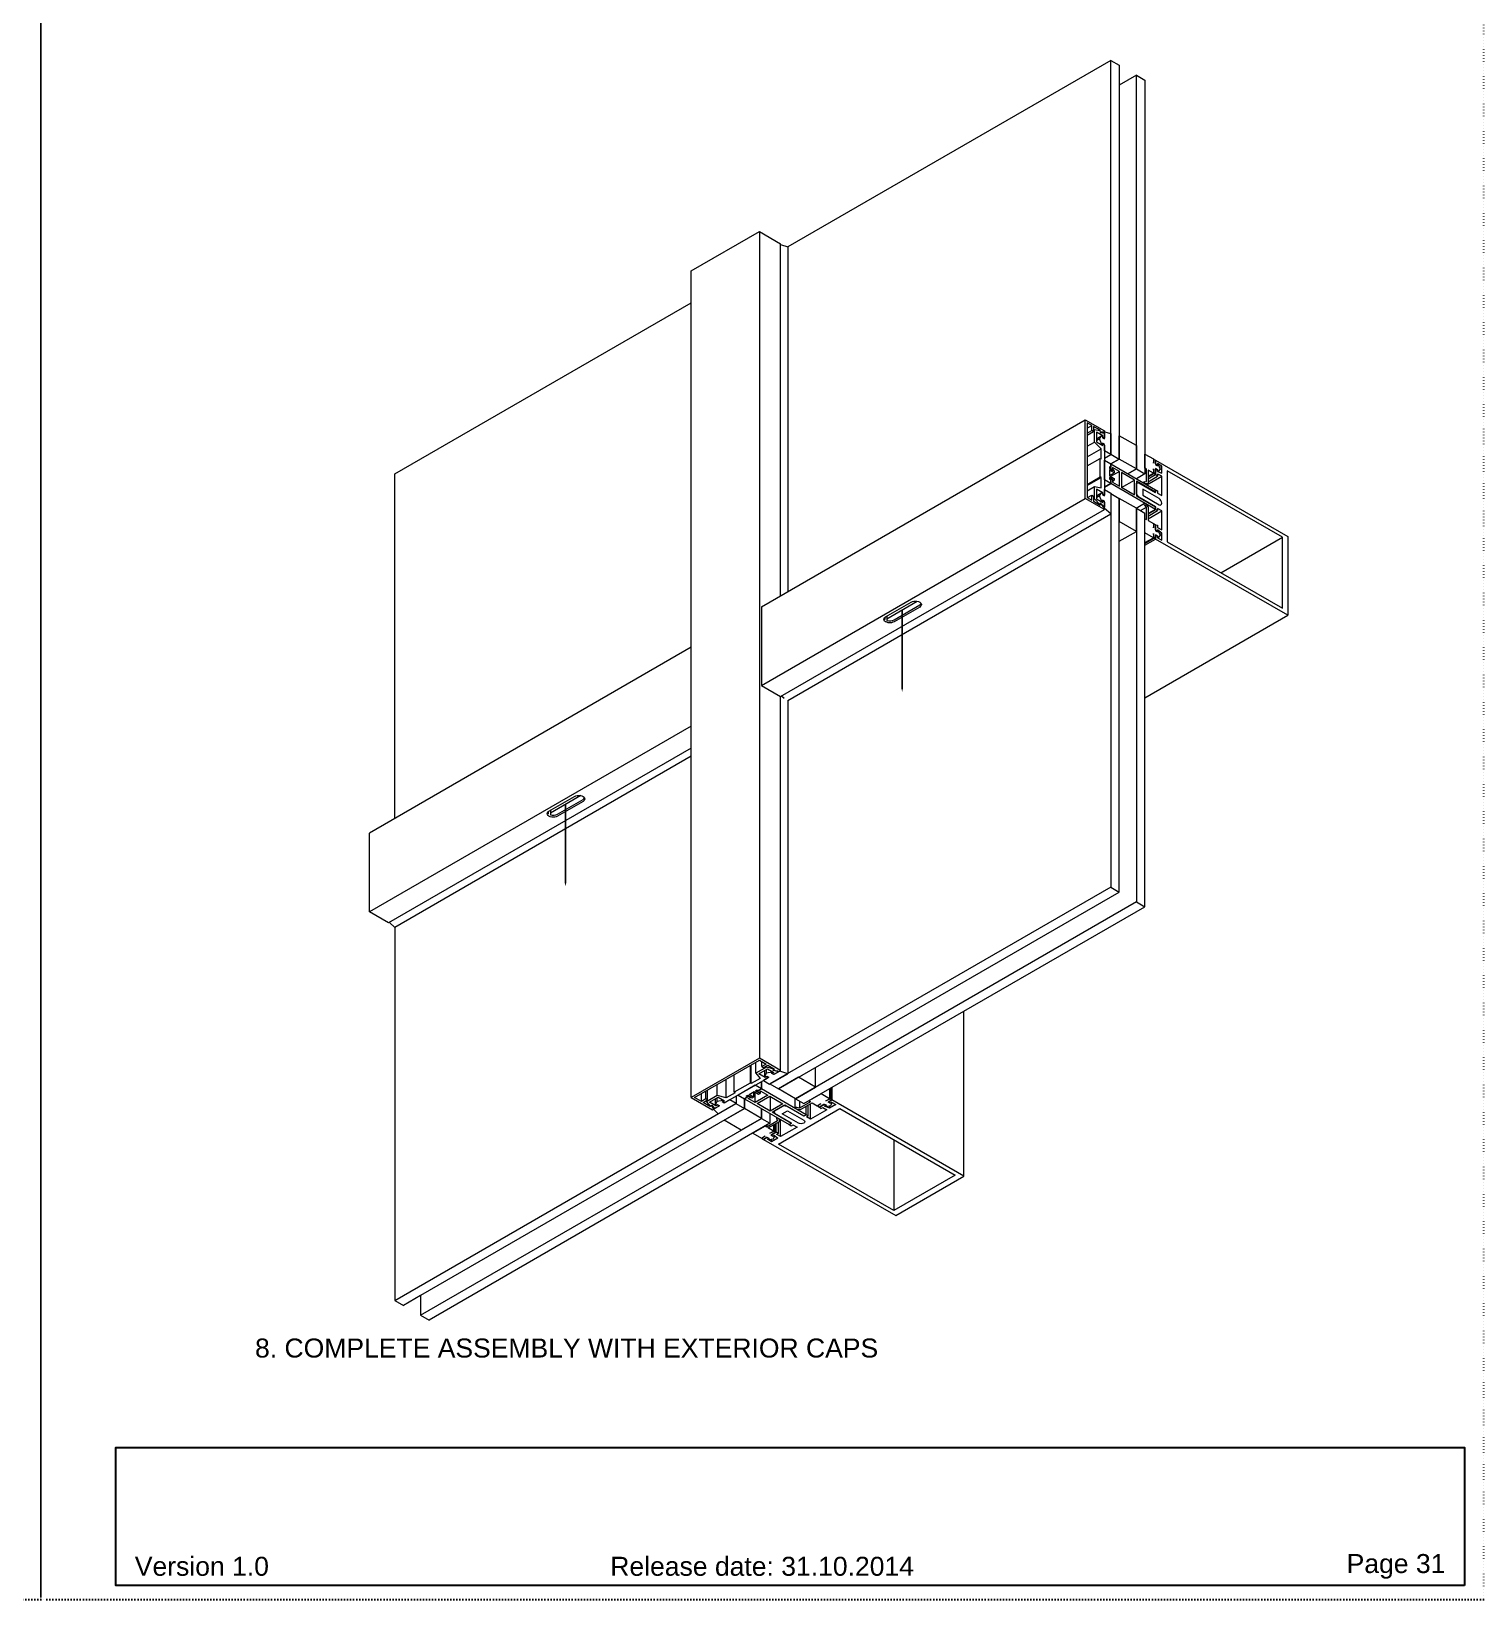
# Model space of a CAD drawing. Header units: millimetres. Extents: x -17234 to -8874, y -2869 to 1211.
# Drawn here: x -13439 to -12677, y -1849 to -1023 of the extents above; entities that cross this region are included whole.
import ezdxf

# ---------------------------------------------------------------- set-up
doc = ezdxf.new("R2010")
doc.units = ezdxf.units.MM
doc.linetypes.add('ACAD_ISO07W100', pattern=[3, 0, -3])
doc.linetypes.add('DASHED', pattern=[19.05, 12.7, -6.35])
doc.layers.get('Defpoints').update_dxf_attribs({"linetype": 'ACAD_ISO07W100', "true_color": 0x105689})
for name, color, linetype in [('Drain Path', 6, 'Continuous'), ('Profile View', 9, 'Continuous'), ('Text', 2, 'Continuous')]:
    doc.layers.add(name, color=color, linetype=linetype)
doc.styles.get("Standard").update_dxf_attribs({"font": 'arial.ttf'})

msp = doc.modelspace()

# ---------------------------------------------------------------- linework, layer by layer
at = {"layer": 'Defpoints', "color": 1, "ltscale": 0.5}
for points in [[(-14194.331, -829.239), (-13434.331, -829.239), (-13434.331, -1849.239), (-14194.331, -1849.239), (-14194.331, -829.239)], [(-13434.331, -829.239), (-12674.331, -829.239), (-12674.331, -1849.239), (-13434.331, -1849.239), (-13434.331, -829.239)]]:
    msp.add_lwpolyline(points, dxfattribs=at)
at = {"layer": 'Drain Path', "linetype": 'DASHED', "ltscale": 0.1}
for points in [[(-12980.556, -1370.904, 0, 3, 0), (-12980.556, -1364.904, 1, 1, 0), (-12980.556, -1327.89, 1, 1, 0)], [(-13157.898, -1473.292, 0, 3, 0), (-13157.898, -1467.292, 1, 1, 0), (-13157.898, -1430.279, 1, 1, 0)]]:
    msp.add_lwpolyline(points, format="xyseb", dxfattribs=at)
at = {"layer": 'Profile View', "lineweight": 0, "extrusion": (-2.77556e-17, 0.816497, -0.57735)}
for p, q in [((-12870.622, -1038.362), (-13040.857, -1136.647)), ((-12870.622, -1245.752), (-12870.622, -1038.362)), ((-12870.622, -1038.362), (-12866.132, -1040.954)), ((-12866.132, -1040.954), (-12866.132, -1051.323)), ((-12857.152, -1046.139), (-12866.132, -1051.323)), ((-12857.152, -1253.529), (-12857.152, -1046.139)), ((-12857.152, -1046.139), (-12852.662, -1048.731)), ((-12852.662, -1048.731), (-12852.662, -1245.752)), ((-12866.132, -1051.323), (-12866.132, -1248.344)), ((-13091.717, -1149.211), (-13055.796, -1128.472)), ((-13055.796, -1128.472), (-13055.796, -1563.991)), ((-13055.796, -1128.472), (-13044.57, -1134.953)), ((-13044.57, -1320.308), (-13044.57, -1134.953)), ((-13044.57, -1135.409), (-13040.857, -1136.647)), ((-13040.857, -1136.647), (-13040.857, -1318.164)), ((-13091.717, -1166.011), (-13091.717, -1149.211)), ((-13247.793, -1256.121), (-13091.717, -1166.011)), ((-13091.717, -1584.73), (-13091.717, -1166.011)), ((-13054.673, -1326.141), (-12884.048, -1227.631)), ((-12884.048, -1227.631), (-12873.946, -1233.463)), ((-12884.048, -1269.109), (-12884.048, -1227.631)), ((-12883.129, -1229.223), (-12883.129, -1268.578)), ((-12880.663, -1230.647), (-12883.129, -1229.223)), ((-12883.129, -1232.07), (-12880.663, -1230.647)), ((-12880.663, -1233.259), (-12880.663, -1230.647)), ((-12883.129, -1234.683), (-12880.663, -1233.259)), ((-12883.129, -1235.745), (-12879.744, -1233.79)), ((-12879.744, -1233.79), (-12880.663, -1233.259)), ((-12879.744, -1231.177), (-12879.744, -1233.79)), ((-12876.203, -1233.222), (-12879.744, -1231.177)), ((-12879.744, -1233.166), (-12879.249, -1232.88)), ((-12879.249, -1232.88), (-12876.317, -1233.341)), ((-12879.249, -1239.388), (-12879.249, -1232.88)), ((-12878.188, -1234.151), (-12878.188, -1239.342)), ((-12874.865, -1236.07), (-12878.188, -1234.151)), ((-12878.188, -1237.658), (-12875.328, -1236.006)), ((-12878.188, -1238.668), (-12876.524, -1237.707)), ((-12876.524, -1237.707), (-12875.328, -1236.006)), ((-12875.328, -1240.789), (-12876.524, -1237.707)), ((-12876.39, -1233.329), (-12876.203, -1233.222)), ((-12876.317, -1233.341), (-12876.167, -1234.414)), ((-12876.06, -1234.243), (-12876.203, -1233.222)), ((-12876.181, -1234.313), (-12876.06, -1234.243)), ((-12876.167, -1234.414), (-12873.946, -1234.762)), ((-12873.946, -1234.055), (-12876.06, -1234.243)), ((-12875.328, -1236.006), (-12875.067, -1236.158)), ((-12875.067, -1236.187), (-12874.865, -1236.07)), ((-12875.067, -1236.158), (-12875.067, -1237.12)), ((-12875.067, -1237.12), (-12873.946, -1237.767)), ((-12874.988, -1237.166), (-12874.865, -1237.095)), ((-12874.909, -1234.611), (-12873.946, -1234.055)), ((-12874.865, -1237.095), (-12874.865, -1236.07)), ((-12873.946, -1237.34), (-12874.865, -1237.095)), ((-12874.315, -1237.554), (-12873.946, -1237.34)), ((-12873.946, -1233.463), (-12873.946, -1234.055)), ((-12873.946, -1234.042), (-12870.622, -1234.932)), ((-12873.946, -1237.767), (-12873.946, -1234.042)), ((-12873.946, -1234.762), (-12873.946, -1237.34)), ((-12870.622, -1234.932), (-12870.622, -1245.913)), ((-12857.152, -1241.281), (-12866.132, -1236.097)), ((-12866.132, -1248.344), (-12866.132, -1236.097)), ((-12883.129, -1241.629), (-12879.249, -1239.388)), ((-12883.129, -1247.197), (-12875.713, -1242.915)), ((-12875.713, -1242.915), (-12879.249, -1239.388)), ((-12878.188, -1239.342), (-12874.865, -1241.261)), ((-12875.713, -1248.283), (-12875.713, -1242.915)), ((-12875.505, -1240.891), (-12875.328, -1240.789)), ((-12875.067, -1240.94), (-12875.328, -1240.789)), ((-12875.244, -1241.042), (-12875.067, -1240.94)), ((-12875.067, -1239.978), (-12875.067, -1240.94)), ((-12873.946, -1240.625), (-12875.067, -1239.978)), ((-12875.067, -1240.353), (-12874.865, -1240.237)), ((-12874.865, -1240.237), (-12873.946, -1241.052)), ((-12874.865, -1241.261), (-12874.865, -1240.237)), ((-12874.237, -1240.793), (-12873.946, -1240.625)), ((-12873.946, -1243.994), (-12873.946, -1240.625)), ((-12873.946, -1241.052), (-12873.946, -1267.353)), ((-12870.622, -1245.913), (-12873.946, -1243.994)), ((-12873.946, -1247.832), (-12870.622, -1245.913)), ((-12870.622, -1245.752), (-12866.132, -1248.344)), ((-12857.152, -1241.281), (-12857.152, -1253.529)), ((-12852.662, -1245.752), (-12848.175, -1248.342)), ((-12852.662, -1253.204), (-12852.662, -1245.752)), ((-12852.662, -1245.752), (-12852.662, -1256.121)), ((-12883.129, -1251.993), (-12876.208, -1247.997)), ((-12876.208, -1247.997), (-12875.713, -1248.283)), ((-12876.208, -1257.795), (-12876.208, -1247.997)), ((-12873.946, -1249.018), (-12870.622, -1250.936)), ((-12873.946, -1259.387), (-12873.946, -1249.018)), ((-12871.329, -1252.447), (-12871.329, -1253.386)), ((-12870.622, -1252.855), (-12871.329, -1252.447)), ((-12871.329, -1253.263), (-12870.622, -1252.855)), ((-12871.329, -1253.386), (-12869.561, -1254.407)), ((-12871.329, -1254.202), (-12871.329, -1257.223)), ((-12868.925, -1255.59), (-12871.329, -1254.202)), ((-12871.329, -1256.979), (-12868.925, -1255.59)), ((-12870.622, -1253.383), (-12870.979, -1253.588)), ((-12866.07, -1254.871), (-12870.737, -1257.565)), ((-12866.132, -1248.344), (-12870.622, -1250.936)), ((-12870.622, -1250.936), (-12866.132, -1248.344)), ((-12870.622, -1250.936), (-12870.622, -1252.855)), ((-12870.622, -1250.936), (-12847.074, -1264.532)), ((-12870.622, -1253.383), (-12870.622, -1250.936)), ((-12870.311, -1253.77), (-12870.622, -1253.383)), ((-12870.311, -1253.77), (-12870.488, -1253.872)), ((-12869.738, -1254.1), (-12870.311, -1253.77)), ((-12869.738, -1254.1), (-12869.915, -1254.202)), ((-12869.738, -1252.753), (-12869.738, -1254.1)), ((-12866.07, -1254.871), (-12869.738, -1252.753)), ((-12869.738, -1254.006), (-12869.561, -1253.904)), ((-12869.561, -1253.904), (-12868.925, -1254.695)), ((-12869.561, -1254.407), (-12869.561, -1253.904)), ((-12868.925, -1254.695), (-12868.925, -1255.59)), ((-12857.152, -1253.529), (-12866.132, -1248.344)), ((-12866.07, -1262.628), (-12866.07, -1254.871)), ((-12865.009, -1255.483), (-12865.009, -1263.24)), ((-12858.212, -1259.408), (-12865.009, -1255.483)), ((-12857.152, -1253.529), (-12861.642, -1256.121)), ((-12861.642, -1256.121), (-12857.152, -1253.529)), ((-12857.152, -1253.529), (-12852.662, -1256.121)), ((-12851.813, -1253.694), (-12852.662, -1253.204)), ((-12852.662, -1254.184), (-12851.813, -1253.694)), ((-12851.813, -1260.233), (-12851.813, -1253.694)), ((-12850.965, -1254.184), (-12850.965, -1261.288)), ((-12848.175, -1255.795), (-12850.965, -1254.184)), ((-12848.175, -1248.342), (-12848.175, -1250.586)), ((-12848.175, -1250.586), (-12847.833, -1248.54)), ((-12848.175, -1248.738), (-12847.833, -1248.54)), ((-12848.175, -1253.551), (-12848.175, -1255.795)), ((-12847.833, -1255.992), (-12848.175, -1253.551)), ((-12847.833, -1248.54), (-12847.005, -1249.018)), ((-12847.005, -1249.018), (-12847.005, -1251.262)), ((-12847.005, -1250.877), (-12847.005, -1249.018)), ((-12847.005, -1249.018), (-12847.005, -1249.018)), ((-12847.005, -1249.018), (-12777.408, -1289.2)), ((-12846.086, -1251.692), (-12847.005, -1250.877)), ((-12847.005, -1250.877), (-12847.005, -1250.877)), ((-12847.005, -1251.262), (-12845.971, -1251.858)), ((-12847.005, -1253.387), (-12847.005, -1256.47)), ((-12845.971, -1253.984), (-12847.005, -1253.387)), ((-12847.005, -1256.47), (-12847.005, -1253.772)), ((-12847.005, -1253.772), (-12847.005, -1253.772)), ((-12847.005, -1253.772), (-12846.086, -1254.018)), ((-12846.172, -1251.742), (-12846.086, -1251.692)), ((-12846.086, -1250.773), (-12846.086, -1251.692)), ((-12843.823, -1252.08), (-12846.086, -1250.773)), ((-12846.086, -1251.108), (-12845.971, -1251.042)), ((-12846.086, -1254.05), (-12845.971, -1253.984)), ((-12846.086, -1254.018), (-12846.086, -1254.976)), ((-12846.086, -1254.866), (-12845.971, -1254.8)), ((-12846.086, -1254.976), (-12843.823, -1255.822)), ((-12845.971, -1251.042), (-12845.637, -1251.235)), ((-12845.971, -1251.858), (-12845.971, -1251.042)), ((-12845.971, -1254.8), (-12845.971, -1253.984)), ((-12845.637, -1254.994), (-12845.971, -1254.8)), ((-12845.795, -1255.085), (-12845.637, -1254.994)), ((-12845.637, -1251.235), (-12844.697, -1253.657)), ((-12844.697, -1253.657), (-12845.637, -1254.994)), ((-12845.037, -1252.781), (-12843.823, -1252.08)), ((-12843.823, -1255.822), (-12843.823, -1252.08)), ((-12840.994, -1254.529), (-12840.994, -1291.925)), ((-12780.236, -1289.608), (-12840.994, -1254.529)), ((-13247.793, -1437.639), (-13247.793, -1256.121)), ((-12883.129, -1261.791), (-12876.208, -1257.795)), ((-12883.129, -1262.362), (-12875.713, -1258.081)), ((-12883.129, -1265.133), (-12879.249, -1262.893)), ((-12879.249, -1262.893), (-12875.713, -1263.448)), ((-12879.249, -1269.401), (-12879.249, -1262.893)), ((-12875.713, -1258.081), (-12876.208, -1257.795)), ((-12875.713, -1263.448), (-12875.713, -1258.081)), ((-12870.622, -1261.306), (-12873.946, -1259.387)), ((-12873.946, -1263.225), (-12870.622, -1261.306)), ((-12870.622, -1261.306), (-12873.946, -1263.225)), ((-12871.329, -1257.223), (-12868.925, -1258.612)), ((-12871.329, -1258.04), (-12871.329, -1258.979)), ((-12869.561, -1259.061), (-12871.329, -1258.04)), ((-12871.329, -1258.979), (-12870.622, -1259.387)), ((-12870.622, -1258.861), (-12871.078, -1259.124)), ((-12870.622, -1258.861), (-12870.309, -1258.833)), ((-12870.622, -1261.306), (-12870.622, -1258.861)), ((-12870.622, -1259.387), (-12870.622, -1261.306)), ((-12847.074, -1274.902), (-12870.622, -1261.306)), ((-12870.309, -1258.833), (-12869.738, -1259.163)), ((-12869.738, -1259.163), (-12869.561, -1259.061)), ((-12869.738, -1259.163), (-12869.738, -1260.51)), ((-12869.738, -1259.976), (-12868.925, -1259.507)), ((-12869.738, -1259.666), (-12869.561, -1259.564)), ((-12869.738, -1260.51), (-12866.07, -1262.628)), ((-12869.561, -1259.564), (-12869.561, -1259.061)), ((-12868.925, -1259.507), (-12869.561, -1259.564)), ((-12868.925, -1258.612), (-12868.925, -1259.507)), ((-12865.009, -1263.24), (-12858.212, -1267.164)), ((-12864.93, -1263.286), (-12858.212, -1259.408)), ((-12858.212, -1267.164), (-12858.212, -1259.408)), ((-12852.662, -1256.121), (-12857.152, -1258.714)), ((-12857.152, -1260.02), (-12857.152, -1267.777)), ((-12847.074, -1265.838), (-12857.152, -1260.02)), ((-12857.152, -1261.059), (-12855.798, -1260.938)), ((-12857.152, -1266.737), (-12857.152, -1261.059)), ((-12857.152, -1261.059), (-12857.152, -1261.059)), ((-12855.798, -1260.938), (-12847.005, -1266.015)), ((-12852.874, -1260.347), (-12853.599, -1260.765)), ((-12852.787, -1260.32), (-12851.813, -1260.233)), ((-12850.965, -1261.288), (-12852.362, -1261.413)), ((-12851.828, -1261.787), (-12850.965, -1261.288)), ((-12851.566, -1261.939), (-12843.823, -1257.468)), ((-12850.965, -1257.405), (-12848.175, -1255.795)), ((-12850.965, -1257.801), (-12847.833, -1255.992)), ((-12850.965, -1258.756), (-12847.005, -1256.47)), ((-12850.965, -1258.756), (-12847.005, -1256.47)), ((-12850.965, -1260.309), (-12845.944, -1257.411)), ((-12847.005, -1256.47), (-12847.833, -1255.992)), ((-12845.944, -1257.411), (-12847.005, -1256.47)), ((-12845.944, -1256.448), (-12845.944, -1257.411)), ((-12843.823, -1257.468), (-12845.767, -1256.346)), ((-12843.823, -1267.511), (-12843.823, -1257.468)), ((-13054.673, -1367.619), (-12884.048, -1269.109)), ((-12873.946, -1274.941), (-12884.048, -1269.109)), ((-12883.129, -1268.578), (-12880.663, -1270.002)), ((-12882.926, -1268.695), (-12880.663, -1267.389)), ((-12880.663, -1267.389), (-12879.744, -1267.92)), ((-12880.663, -1270.002), (-12880.663, -1267.389)), ((-12879.744, -1267.92), (-12879.744, -1270.532)), ((-12879.744, -1269.686), (-12879.249, -1269.401)), ((-12879.744, -1270.532), (-12876.203, -1272.577)), ((-12876.317, -1272.326), (-12879.249, -1269.401)), ((-12878.188, -1264.164), (-12878.188, -1269.355)), ((-12874.865, -1266.082), (-12878.188, -1264.164)), ((-12878.188, -1267.67), (-12875.328, -1266.019)), ((-12878.188, -1268.681), (-12876.524, -1267.72)), ((-12878.188, -1269.355), (-12874.865, -1271.273)), ((-12876.524, -1267.72), (-12875.328, -1266.019)), ((-12875.328, -1270.802), (-12876.524, -1267.72)), ((-12876.167, -1271.427), (-12876.317, -1272.326)), ((-12876.232, -1271.82), (-12876.06, -1271.72)), ((-12876.203, -1272.577), (-12876.06, -1271.72)), ((-12873.946, -1273.642), (-12876.167, -1271.427)), ((-12876.06, -1271.72), (-12873.946, -1274.35)), ((-12875.505, -1270.904), (-12875.328, -1270.802)), ((-12875.328, -1266.019), (-12875.067, -1266.17)), ((-12875.067, -1270.953), (-12875.328, -1270.802)), ((-12875.244, -1271.055), (-12875.067, -1270.953)), ((-12875.067, -1266.199), (-12874.865, -1266.082)), ((-12875.067, -1266.17), (-12875.067, -1267.132)), ((-12875.067, -1267.132), (-12873.946, -1267.78)), ((-12875.067, -1269.99), (-12875.067, -1270.953)), ((-12873.946, -1270.638), (-12875.067, -1269.99)), ((-12875.067, -1270.366), (-12874.865, -1270.249)), ((-12874.988, -1267.178), (-12874.865, -1267.107)), ((-12874.865, -1267.107), (-12874.865, -1266.082)), ((-12873.946, -1267.353), (-12874.865, -1267.107)), ((-12874.865, -1270.249), (-12873.946, -1271.065)), ((-12874.865, -1271.273), (-12874.865, -1270.249)), ((-12874.315, -1267.566), (-12873.946, -1267.353)), ((-12874.237, -1270.806), (-12873.946, -1270.638)), ((-12873.946, -1264.411), (-12870.622, -1266.329)), ((-12873.946, -1267.78), (-12873.946, -1264.411)), ((-12873.946, -1274.363), (-12873.946, -1270.638)), ((-12873.946, -1271.065), (-12873.946, -1273.642)), ((-12870.622, -1266.329), (-12870.622, -1277.31)), ((-12870.622, -1266.491), (-12866.132, -1269.083)), ((-12870.622, -1266.491), (-12870.622, -1473.881)), ((-12866.132, -1476.473), (-12866.132, -1269.083)), ((-12857.152, -1274.268), (-12866.132, -1269.083)), ((-12866.132, -1269.083), (-12866.132, -1281.331)), ((-12857.24, -1274.217), (-12852.874, -1271.696)), ((-12855.798, -1268.422), (-12857.152, -1266.737)), ((-12857.152, -1266.737), (-12857.152, -1266.737)), ((-12857.152, -1267.777), (-12847.074, -1273.595)), ((-12855.916, -1268.49), (-12855.798, -1268.422)), ((-12847.005, -1273.498), (-12855.798, -1268.422)), ((-12845.227, -1269.148), (-12853.784, -1264.21)), ((-12853.784, -1264.21), (-12853.784, -1267.476)), ((-12853.784, -1267.476), (-12845.223, -1272.421)), ((-12852.362, -1271.914), (-12850.965, -1273.653)), ((-12847.192, -1265.907), (-12847.074, -1265.838)), ((-12847.074, -1264.532), (-12847.074, -1265.838)), ((-12847.074, -1264.612), (-12847.005, -1264.572)), ((-12847.005, -1266.015), (-12847.005, -1264.572)), ((-12847.005, -1264.572), (-12845.944, -1265.184)), ((-12845.944, -1265.184), (-12845.944, -1266.287)), ((-12845.944, -1266.287), (-12843.823, -1267.511)), ((-13044.57, -1373.452), (-12873.946, -1274.941)), ((-13040.857, -1375.596), (-12870.622, -1277.31)), ((-12876.478, -1272.418), (-12876.317, -1272.326)), ((-12874.334, -1273.867), (-12873.946, -1273.642)), ((-12873.946, -1274.35), (-12873.946, -1274.941)), ((-12870.622, -1277.31), (-12873.946, -1274.363)), ((-12857.152, -1286.515), (-12857.152, -1274.268)), ((-12857.152, -1274.268), (-12852.662, -1276.86)), ((-12857.152, -1274.268), (-12857.152, -1481.658)), ((-12854.95, -1275.539), (-12851.813, -1273.729)), ((-12851.813, -1273.729), (-12852.787, -1272.517)), ((-12852.662, -1374.125), (-12852.662, -1276.86)), ((-12852.662, -1279.777), (-12851.813, -1280.267)), ((-12852.662, -1287.23), (-12852.662, -1279.777)), ((-12851.813, -1280.267), (-12851.813, -1273.729)), ((-12850.965, -1273.653), (-12850.965, -1280.757)), ((-12847.074, -1274.902), (-12850.965, -1277.148)), ((-12850.965, -1277.228), (-12847.005, -1274.941)), ((-12850.965, -1278.452), (-12845.944, -1275.554)), ((-12850.965, -1279.8), (-12843.823, -1275.676)), ((-12847.123, -1273.567), (-12847.005, -1273.498)), ((-12847.074, -1273.595), (-12847.074, -1274.902)), ((-12847.005, -1274.941), (-12847.005, -1273.498)), ((-12845.944, -1275.554), (-12847.005, -1274.941)), ((-12843.823, -1275.676), (-12845.944, -1274.452)), ((-12845.944, -1274.452), (-12845.944, -1275.554)), ((-12843.823, -1285.719), (-12843.823, -1275.676)), ((-12857.152, -1286.515), (-12866.132, -1281.331)), ((-12866.132, -1291.7), (-12857.152, -1286.515)), ((-12848.175, -1289.82), (-12852.662, -1287.23)), ((-12850.965, -1280.757), (-12848.175, -1282.367)), ((-12848.175, -1282.367), (-12848.175, -1284.611)), ((-12848.175, -1284.611), (-12847.833, -1282.565)), ((-12848.175, -1282.763), (-12847.833, -1282.565)), ((-12848.175, -1287.576), (-12848.175, -1289.82)), ((-12847.833, -1290.018), (-12848.175, -1287.576)), ((-12847.833, -1282.565), (-12847.005, -1283.043)), ((-12847.075, -1283.002), (-12847.005, -1282.962)), ((-12847.005, -1285.742), (-12847.005, -1282.962)), ((-12847.005, -1282.962), (-12845.944, -1283.246)), ((-12847.005, -1283.043), (-12847.005, -1286.126)), ((-12846.086, -1286.557), (-12847.005, -1285.742)), ((-12847.005, -1285.742), (-12847.005, -1285.742)), ((-12847.005, -1286.126), (-12845.971, -1286.723)), ((-12847.005, -1288.252), (-12847.005, -1290.496)), ((-12845.971, -1288.848), (-12847.005, -1288.252)), ((-12847.005, -1290.496), (-12847.005, -1288.636)), ((-12847.005, -1288.636), (-12847.005, -1288.636)), ((-12847.005, -1288.636), (-12846.086, -1288.882)), ((-12846.172, -1286.607), (-12846.086, -1286.557)), ((-12843.823, -1287.366), (-12846.086, -1285.598)), ((-12846.086, -1285.598), (-12846.086, -1286.557)), ((-12846.086, -1285.972), (-12845.971, -1285.906)), ((-12845.971, -1285.906), (-12845.637, -1286.099)), ((-12845.971, -1286.723), (-12845.971, -1285.906)), ((-12845.944, -1283.246), (-12845.944, -1284.494)), ((-12845.944, -1284.494), (-12843.823, -1285.719)), ((-12845.637, -1286.099), (-12844.697, -1288.521)), ((-12844.697, -1288.521), (-12845.637, -1289.858)), ((-12844.904, -1287.989), (-12843.823, -1287.366)), ((-12843.823, -1291.108), (-12843.823, -1287.366)), ((-12852.662, -1292.41), (-12848.175, -1289.82)), ((-12852.662, -1292.806), (-12847.833, -1290.018)), ((-12852.662, -1293.762), (-12847.005, -1290.496)), ((-12852.662, -1293.762), (-12847.005, -1290.496)), ((-12847.005, -1290.496), (-12847.833, -1290.018)), ((-12777.408, -1330.678), (-12847.005, -1290.496)), ((-12846.086, -1288.914), (-12845.971, -1288.848)), ((-12846.086, -1288.882), (-12846.086, -1289.802)), ((-12846.086, -1289.731), (-12845.971, -1289.665)), ((-12846.086, -1289.802), (-12843.823, -1291.108)), ((-12845.971, -1289.665), (-12845.971, -1288.848)), ((-12845.637, -1289.858), (-12845.971, -1289.665)), ((-12845.812, -1289.959), (-12845.637, -1289.858)), ((-12840.994, -1291.925), (-12780.236, -1327.003)), ((-12812.622, -1308.306), (-12780.236, -1289.608)), ((-12780.236, -1327.003), (-12780.236, -1289.608)), ((-12777.408, -1289.2), (-12777.408, -1330.678)), ((-13054.673, -1326.141), (-13054.673, -1367.619)), ((-12989.284, -1331.499), (-12975.813, -1323.722)), ((-12988.544, -1332.502), (-12972.568, -1323.278)), ((-12984.793, -1333.03), (-12971.323, -1325.253)), ((-12971.323, -1326.314), (-12984.793, -1334.092)), ((-12989.541, -1332.862), (-12989.541, -1331.667)), ((-12988.544, -1331.072), (-12988.544, -1333.348)), ((-12852.662, -1374.125), (-12777.408, -1330.678)), ((-13091.717, -1347.528), (-13261.219, -1445.39)), ((-13054.673, -1367.619), (-13044.57, -1373.452)), ((-13044.57, -1570.472), (-13044.57, -1373.452)), ((-13042.701, -1374.531), (-13044.175, -1373.224)), ((-13040.857, -1375.596), (-13040.857, -1572.166)), ((-12852.662, -1484.25), (-12852.662, -1374.125)), ((-13091.717, -1389.006), (-13261.219, -1486.868)), ((-13091.717, -1400.672), (-13251.116, -1492.701)), ((-13091.717, -1404.959), (-13247.793, -1495.07)), ((-13166.626, -1433.888), (-13153.156, -1426.111)), ((-13149.91, -1425.667), (-13165.886, -1434.891)), ((-13162.136, -1435.419), (-13148.665, -1427.642)), ((-13148.665, -1428.703), (-13162.136, -1436.48)), ((-13166.883, -1435.251), (-13166.883, -1434.056)), ((-13165.886, -1433.461), (-13165.886, -1435.737)), ((-13261.219, -1486.868), (-13261.219, -1445.39)), ((-12870.622, -1473.881), (-13050.227, -1577.576)), ((-13045.737, -1580.168), (-12866.132, -1476.473)), ((-12870.622, -1473.881), (-12866.132, -1476.473)), ((-13251.116, -1492.701), (-13261.219, -1486.868)), ((-12857.152, -1481.658), (-13036.757, -1585.353)), ((-12948.033, -1539.313), (-12852.662, -1484.25)), ((-12857.152, -1481.658), (-12852.662, -1484.25)), ((-13247.793, -1495.07), (-13250.721, -1492.473)), ((-13247.793, -1495.07), (-13247.793, -1691.64)), ((-13032.267, -1587.945), (-12948.033, -1539.313)), ((-12948.033, -1626.208), (-12948.033, -1539.313)), ((-13055.796, -1563.991), (-13091.717, -1584.73)), ((-13089.878, -1584.73), (-13055.796, -1565.053)), ((-13060.551, -1567.798), (-13060.551, -1577.086)), ((-13060.056, -1577.372), (-13060.056, -1567.513)), ((-13057.656, -1571.904), (-13057.656, -1566.127)), ((-13052.02, -1568.65), (-13057.656, -1571.904)), ((-13056.026, -1572.187), (-13051.53, -1569.592)), ((-13044.57, -1570.472), (-13055.796, -1563.991)), ((-13055.796, -1565.053), (-13052.207, -1567.125)), ((-13054.47, -1568.431), (-13054.47, -1565.818)), ((-13052.207, -1567.125), (-13054.47, -1568.431)), ((-13054.47, -1568.431), (-13053.551, -1568.962)), ((-13053.551, -1568.962), (-13051.288, -1567.655)), ((-13052.02, -1568.65), (-13052.02, -1568.078)), ((-13048.022, -1569.727), (-13052.02, -1568.65)), ((-13051.53, -1569.592), (-13048.207, -1571.51)), ((-13051.288, -1567.655), (-13047.747, -1569.7)), ((-13048.725, -1570.306), (-13048.022, -1569.727)), ((-13047.747, -1569.7), (-13048.417, -1570.252)), ((-13048.022, -1569.727), (-13048.022, -1569.541)), ((-13026.15, -1579.229), (-13026.15, -1568.86)), ((-13078.012, -1583.656), (-13078.012, -1577.879)), ((-13073.919, -1587.417), (-13051.142, -1574.267)), ((-13073.19, -1584.954), (-13073.19, -1575.095)), ((-13069.036, -1581.985), (-13069.036, -1572.697)), ((-13060.551, -1577.086), (-13069.036, -1581.985)), ((-13060.056, -1577.372), (-13060.551, -1577.086)), ((-13055.408, -1574.688), (-13060.056, -1577.372)), ((-13057.656, -1571.904), (-13055.408, -1574.688)), ((-13052.702, -1574.106), (-13056.026, -1572.187)), ((-13054.717, -1576.331), (-13054.717, -1580.168)), ((-13054.717, -1580.168), (-13054.717, -1576.331)), ((-13050.773, -1574.053), (-13053.69, -1575.738)), ((-13053.69, -1575.738), (-13050.367, -1577.657)), ((-13052.989, -1570.434), (-13052.989, -1573.736)), ((-13052.114, -1571.85), (-13052.989, -1573.736)), ((-13052.989, -1573.736), (-13052.727, -1573.887)), ((-13052.727, -1573.887), (-13051.894, -1573.406)), ((-13051.815, -1573.594), (-13052.702, -1574.106)), ((-13052.702, -1574.106), (-13052.702, -1573.873)), ((-13052.114, -1569.929), (-13052.114, -1571.85)), ((-13048.847, -1571.345), (-13052.114, -1571.85)), ((-13051.894, -1573.406), (-13050.773, -1574.053)), ((-13051.815, -1573.594), (-13051.815, -1573.451)), ((-13051.142, -1574.267), (-13051.815, -1573.594)), ((-13051.142, -1574.267), (-13051.142, -1573.84)), ((-13050.367, -1577.657), (-13040.857, -1572.166)), ((-13050.227, -1577.576), (-13045.737, -1580.168)), ((-13049.419, -1571.977), (-13048.585, -1571.496)), ((-13048.298, -1572.624), (-13049.419, -1571.977)), ((-13048.207, -1571.51), (-13049.094, -1572.023)), ((-13049.094, -1572.023), (-13049.094, -1571.789)), ((-13049.094, -1572.023), (-13047.928, -1572.411)), ((-13048.847, -1571.141), (-13048.847, -1571.345)), ((-13048.585, -1571.496), (-13048.847, -1571.345)), ((-13045.695, -1571.122), (-13048.725, -1570.306)), ((-13048.585, -1571.292), (-13048.585, -1571.496)), ((-13048.417, -1570.252), (-13048.417, -1570.052)), ((-13048.417, -1570.252), (-13045.082, -1570.768)), ((-13045.071, -1570.762), (-13048.298, -1572.624)), ((-13048.298, -1572.288), (-13048.298, -1572.624)), ((-13047.928, -1572.411), (-13045.695, -1571.122)), ((-13035.131, -1574.045), (-13045.737, -1580.168)), ((-13045.695, -1571.122), (-13045.695, -1570.673)), ((-13045.082, -1570.768), (-13044.57, -1570.472)), ((-13040.857, -1572.166), (-13045.071, -1570.762)), ((-13026.15, -1579.229), (-13035.131, -1574.045)), ((-13091.717, -1584.73), (-13080.491, -1591.211)), ((-13086.29, -1586.802), (-13089.878, -1584.73)), ((-13086.29, -1586.802), (-13086.29, -1582.659)), ((-13084.027, -1585.496), (-13086.29, -1586.802)), ((-13085.37, -1587.333), (-13083.108, -1586.027)), ((-13084.027, -1585.496), (-13084.027, -1581.352)), ((-13083.108, -1586.027), (-13084.027, -1585.496)), ((-13078.012, -1583.656), (-13083.648, -1586.91)), ((-13083.108, -1586.027), (-13083.108, -1580.821)), ((-13082.017, -1587.193), (-13077.522, -1584.598)), ((-13078.981, -1585.44), (-13078.981, -1588.742)), ((-13078.105, -1584.935), (-13078.105, -1586.856)), ((-13073.19, -1584.954), (-13078.012, -1583.656)), ((-13077.522, -1584.598), (-13074.198, -1586.517)), ((-13074.839, -1586.147), (-13074.839, -1586.351)), ((-13071.371, -1585.946), (-13074.289, -1587.631)), ((-13068.541, -1582.271), (-13073.19, -1584.954)), ((-13068.048, -1587.865), (-13071.371, -1585.946)), ((-13069.036, -1581.985), (-13068.541, -1582.271)), ((-13068.048, -1584.027), (-13068.048, -1587.865)), ((-13058.041, -1578.25), (-13067.021, -1583.434)), ((-13067.021, -1583.434), (-13063.698, -1585.353)), ((-13061.579, -1584.13), (-13063.698, -1585.353)), ((-13063.698, -1585.353), (-13062.036, -1584.394)), ((-13063.698, -1585.353), (-13063.698, -1590.538)), ((-13063.698, -1590.538), (-13063.698, -1585.353)), ((-13063.698, -1585.353), (-13040.149, -1598.949)), ((-13062.743, -1583.985), (-13061.93, -1583.516)), ((-13062.036, -1584.394), (-13062.743, -1583.985)), ((-13062.036, -1583.577), (-13062.036, -1584.394)), ((-13061.93, -1583.516), (-13060.162, -1584.537)), ((-13061.682, -1585.21), (-13060.516, -1584.537)), ((-13058.014, -1587.328), (-13061.682, -1585.21)), ((-13061.579, -1584.13), (-13061.579, -1583.718)), ((-13061.089, -1584.206), (-13061.579, -1584.13)), ((-13061.223, -1583.108), (-13058.606, -1581.597)), ((-13058.819, -1584.496), (-13061.223, -1583.108)), ((-13061.089, -1584.206), (-13061.089, -1584.002)), ((-13060.516, -1584.537), (-13061.089, -1584.206)), ((-13060.162, -1584.537), (-13060.598, -1584.788)), ((-13060.598, -1584.584), (-13060.598, -1584.788)), ((-13060.598, -1584.788), (-13059.594, -1584.943)), ((-13060.516, -1584.537), (-13060.516, -1584.332)), ((-13059.594, -1584.943), (-13058.819, -1584.496)), ((-13058.819, -1581.72), (-13058.819, -1584.496)), ((-13058.606, -1581.597), (-13056.202, -1582.985)), ((-13054.717, -1580.168), (-13058.041, -1578.25)), ((-13058.014, -1587.328), (-13058.014, -1581.939)), ((-13051.297, -1583.45), (-13058.014, -1587.328)), ((-13057.899, -1581.189), (-13057.086, -1580.719)), ((-13056.132, -1582.21), (-13057.899, -1581.189)), ((-13057.086, -1580.719), (-13056.379, -1581.128)), ((-13056.954, -1587.94), (-13050.236, -1584.062)), ((-13054.717, -1580.168), (-13056.835, -1581.391)), ((-13056.835, -1581.391), (-13056.835, -1580.865)), ((-13056.835, -1581.391), (-13056.702, -1581.676)), ((-13056.702, -1581.676), (-13056.132, -1582.005)), ((-13056.379, -1581.128), (-13054.717, -1580.168)), ((-13056.202, -1582.985), (-13055.427, -1582.538)), ((-13056.132, -1582.005), (-13054.965, -1581.332)), ((-13055.696, -1581.958), (-13056.132, -1582.21)), ((-13056.132, -1582.005), (-13056.132, -1582.21)), ((-13055.696, -1581.754), (-13055.696, -1581.958)), ((-13055.427, -1582.538), (-13055.696, -1581.958)), ((-13055.427, -1581.599), (-13055.427, -1582.538)), ((-13054.965, -1581.332), (-13051.297, -1583.45)), ((-13031.169, -1593.764), (-13054.717, -1580.168)), ((-13050.236, -1584.062), (-13043.439, -1587.986)), ((-13050.157, -1584.108), (-13050.157, -1591.865)), ((-13036.757, -1585.353), (-13045.737, -1580.168)), ((-13036.845, -1590.343), (-13036.845, -1585.302)), ((-13036.757, -1585.353), (-13026.15, -1579.229)), ((-13036.757, -1585.353), (-13032.267, -1587.945)), ((-13023.287, -1582.761), (-13029.741, -1586.487)), ((-13018.8, -1585.351), (-13023.287, -1582.761)), ((-13020.743, -1586.473), (-13018.8, -1585.351)), ((-13018.457, -1585.549), (-13020.743, -1586.473)), ((-13019.573, -1587.149), (-13017.63, -1586.027)), ((-13017.63, -1586.027), (-13019.24, -1586.956)), ((-13018.8, -1580.17), (-13018.8, -1585.351)), ((-13018.457, -1579.973), (-13018.457, -1585.549)), ((-13017.63, -1586.027), (-13018.457, -1585.549)), ((-13017.63, -1579.495), (-13017.63, -1586.027)), ((-13017.63, -1586.027), (-13017.63, -1579.495)), ((-12948.033, -1626.208), (-13017.63, -1586.027)), ((-13247.793, -1691.64), (-13068.188, -1587.945)), ((-13063.698, -1590.538), (-13234.323, -1689.048)), ((-13081.83, -1589.377), (-13085.37, -1587.333)), ((-13083.648, -1586.91), (-13083.648, -1586.339)), ((-13083.648, -1586.91), (-13081.783, -1589.219)), ((-13078.694, -1589.112), (-13082.017, -1587.193)), ((-13080.873, -1588.991), (-13081.83, -1589.377)), ((-13081.83, -1589.377), (-13081.83, -1589.161)), ((-13081.783, -1589.219), (-13080.779, -1588.813)), ((-13080.873, -1588.991), (-13080.873, -1588.851)), ((-13079.98, -1590.916), (-13080.873, -1588.991)), ((-13080.779, -1588.813), (-13079.366, -1590.562)), ((-13080.491, -1591.211), (-13079.98, -1590.916)), ((-13076.764, -1589.059), (-13079.991, -1590.922)), ((-13079.991, -1590.922), (-13077.558, -1593.355)), ((-13079.98, -1590.916), (-13079.98, -1589.803)), ((-13079.366, -1590.562), (-13077.134, -1589.273)), ((-13078.105, -1586.856), (-13078.981, -1588.742)), ((-13078.981, -1588.742), (-13078.719, -1588.893)), ((-13078.719, -1588.893), (-13077.885, -1588.412)), ((-13077.806, -1588.6), (-13078.694, -1589.112)), ((-13078.694, -1589.112), (-13078.694, -1588.879)), ((-13074.839, -1586.351), (-13078.105, -1586.856)), ((-13077.885, -1588.412), (-13076.764, -1589.059)), ((-13077.806, -1588.6), (-13077.806, -1588.458)), ((-13077.134, -1589.273), (-13077.806, -1588.6)), ((-13077.558, -1593.355), (-13068.048, -1587.865)), ((-13077.134, -1589.273), (-13077.134, -1588.846)), ((-13075.411, -1586.983), (-13074.577, -1586.502)), ((-13074.289, -1587.631), (-13075.411, -1586.983)), ((-13074.198, -1586.517), (-13075.085, -1587.029)), ((-13075.085, -1587.029), (-13075.085, -1586.795)), ((-13075.085, -1587.029), (-13073.919, -1587.417)), ((-13074.577, -1586.502), (-13074.839, -1586.351)), ((-13074.577, -1586.298), (-13074.577, -1586.502)), ((-13074.304, -1596.662), (-13063.698, -1590.538)), ((-13074.289, -1587.294), (-13074.289, -1587.631)), ((-13068.188, -1587.945), (-13063.698, -1590.538)), ((-13054.717, -1595.723), (-13063.698, -1590.538)), ((-13050.157, -1591.865), (-13056.954, -1587.94)), ((-13054.717, -1590.538), (-13054.717, -1595.723)), ((-13054.717, -1595.723), (-13054.717, -1590.538)), ((-13050.227, -1593.13), (-13050.227, -1598.315)), ((-13043.439, -1587.986), (-13050.157, -1591.865)), ((-13049.096, -1592.477), (-13042.378, -1588.599)), ((-13039.018, -1598.295), (-13049.096, -1592.477)), ((-13043.279, -1589.118), (-13048.196, -1591.957)), ((-13048.196, -1591.957), (-13047.623, -1593.19)), ((-13047.623, -1593.19), (-13038.831, -1598.267)), ((-13045.773, -1609.215), (-13013.387, -1590.517)), ((-13043.784, -1593.299), (-13040.955, -1591.666)), ((-13035.229, -1598.241), (-13043.784, -1593.299)), ((-13041.143, -1589.449), (-13043.279, -1589.118)), ((-13042.378, -1588.599), (-13032.301, -1594.417)), ((-13041.143, -1589.449), (-13041.143, -1589.312)), ((-13032.35, -1594.525), (-13041.143, -1589.449)), ((-13040.955, -1591.666), (-13032.392, -1596.607)), ((-13036.401, -1590.678), (-13034.196, -1591.019)), ((-13034.555, -1590.246), (-13036.09, -1590.009)), ((-13034.555, -1586.625), (-13034.555, -1590.246)), ((-13028.892, -1586.977), (-13034.555, -1590.246)), ((-13034.196, -1591.019), (-13028.044, -1587.467)), ((-13031.1, -1593.804), (-13032.35, -1594.525)), ((-13032.35, -1594.389), (-13032.35, -1594.525)), ((-13032.301, -1594.417), (-13031.169, -1593.764)), ((-13031.169, -1593.764), (-13031.169, -1589.271)), ((-13031.1, -1593.804), (-13031.1, -1589.231)), ((-13030.039, -1594.416), (-13031.1, -1593.804)), ((-13030.994, -1594.967), (-13030.039, -1594.416)), ((-13030.039, -1594.416), (-13030.039, -1588.619)), ((-13029.741, -1586.487), (-13028.892, -1586.977)), ((-13028.873, -1596.192), (-13028.873, -1587.945)), ((-13020.175, -1591.171), (-13028.873, -1596.192)), ((-13028.044, -1587.467), (-13025.254, -1589.077)), ((-13025.254, -1589.077), (-13023.311, -1587.955)), ((-13023.311, -1587.955), (-13024.911, -1589.275)), ((-13024.911, -1588.879), (-13024.911, -1589.275)), ((-13024.911, -1589.275), (-13024.084, -1589.753)), ((-13021.747, -1588.404), (-13024.154, -1589.794)), ((-13024.154, -1589.794), (-13024.154, -1589.712)), ((-13024.154, -1589.794), (-13023.378, -1590.57)), ((-13024.084, -1589.753), (-13021.414, -1588.211)), ((-13023.378, -1590.57), (-13022.297, -1589.946)), ((-13022.297, -1589.946), (-13020.175, -1591.171)), ((-13020.581, -1588.792), (-13021.747, -1588.404)), ((-13021.414, -1588.211), (-13020.381, -1588.808)), ((-13021.411, -1589.271), (-13020.581, -1588.792)), ((-13018.749, -1590.347), (-13021.411, -1589.271)), ((-13020.381, -1588.808), (-13021.088, -1589.216)), ((-13021.088, -1589.085), (-13021.088, -1589.216)), ((-13021.088, -1589.216), (-13020.753, -1589.409)), ((-13020.753, -1589.409), (-13018.186, -1589.012)), ((-13020.581, -1588.792), (-13020.581, -1588.692)), ((-13018.54, -1587.745), (-13019.573, -1587.149)), ((-13019.24, -1586.956), (-13018.567, -1587.629)), ((-13015.508, -1588.476), (-13018.749, -1590.347)), ((-13018.749, -1590.347), (-13018.749, -1589.1)), ((-13018.567, -1587.629), (-13017.771, -1587.17)), ((-13017.833, -1587.337), (-13018.54, -1587.745)), ((-13018.54, -1587.614), (-13018.54, -1587.745)), ((-13018.186, -1589.012), (-13017.498, -1587.53)), ((-13017.833, -1587.205), (-13017.833, -1587.337)), ((-13017.498, -1587.53), (-13017.833, -1587.337)), ((-13017.771, -1587.17), (-13015.508, -1588.476)), ((-13017.498, -1587.327), (-13017.498, -1587.53)), ((-13013.387, -1590.517), (-12952.629, -1625.596)), ((-13234.323, -1699.418), (-13054.717, -1595.723)), ((-13050.227, -1598.315), (-13229.832, -1702.01)), ((-13065.324, -1601.846), (-13074.304, -1596.662)), ((-13054.717, -1595.723), (-13065.324, -1601.846)), ((-13052.753, -1599.773), (-13059.208, -1603.5)), ((-13054.717, -1595.723), (-13050.227, -1598.315)), ((-13051.905, -1600.263), (-13052.753, -1599.773)), ((-13046.242, -1596.994), (-13051.905, -1600.263)), ((-13051.905, -1599.284), (-13051.905, -1600.263)), ((-13051.056, -1600.753), (-13044.904, -1597.201)), ((-13048.267, -1602.364), (-13051.056, -1600.753)), ((-13050.21, -1603.486), (-13048.267, -1602.364)), ((-13047.924, -1602.562), (-13050.21, -1603.486)), ((-13048.267, -1599.143), (-13048.267, -1602.364)), ((-13047.924, -1598.945), (-13047.924, -1602.562)), ((-13047.097, -1603.039), (-13047.924, -1602.562)), ((-13047.097, -1598.467), (-13047.097, -1603.039)), ((-13047.097, -1603.039), (-13047.097, -1598.467)), ((-13046.674, -1595.182), (-13046.674, -1596.018)), ((-13046.654, -1596.107), (-13046.242, -1596.994)), ((-13045.752, -1603.488), (-13045.752, -1597.691)), ((-13044.904, -1597.201), (-13045.495, -1595.928)), ((-13044.904, -1596.204), (-13044.904, -1597.201)), ((-13044.641, -1605.296), (-13044.641, -1596.355)), ((-13035.944, -1600.275), (-13044.641, -1605.296)), ((-13040.149, -1598.949), (-13039.018, -1598.295)), ((-13038.831, -1598.267), (-13040.08, -1598.989)), ((-13040.08, -1598.989), (-13040.08, -1598.909)), ((-13040.08, -1598.989), (-13039.02, -1599.601)), ((-13039.02, -1599.601), (-13038.065, -1599.05)), ((-13039.018, -1598.159), (-13039.018, -1598.295)), ((-13038.065, -1599.05), (-13035.944, -1600.275)), ((-13028.873, -1596.192), (-13030.994, -1594.967)), ((-13059.208, -1603.5), (-13054.721, -1606.09)), ((-13054.721, -1606.09), (-13052.778, -1604.968)), ((-13052.778, -1604.968), (-13054.378, -1606.288)), ((-13054.378, -1605.892), (-13054.378, -1606.288)), ((-13054.378, -1606.288), (-13053.551, -1606.766)), ((-13053.551, -1606.766), (-13051.607, -1605.644)), ((-13051.94, -1605.836), (-13053.551, -1606.766)), ((-13053.551, -1606.766), (-12983.954, -1646.948)), ((-13050.775, -1606.224), (-13051.94, -1605.836)), ((-13051.607, -1605.644), (-13050.574, -1606.24)), ((-13051.571, -1606.684), (-13050.775, -1606.224)), ((-13049.308, -1607.99), (-13051.571, -1606.684)), ((-13050.574, -1606.24), (-13051.281, -1606.648)), ((-13051.281, -1606.517), (-13051.281, -1606.648)), ((-13051.281, -1606.648), (-13050.947, -1606.842)), ((-13050.947, -1606.842), (-13048.379, -1606.445)), ((-13050.775, -1606.224), (-13050.775, -1606.124)), ((-13049.766, -1604.581), (-13047.097, -1603.039)), ((-13048.733, -1605.177), (-13049.766, -1604.581)), ((-13047.097, -1603.039), (-13049.434, -1604.389)), ((-13049.434, -1604.389), (-13048.761, -1605.062)), ((-13046.067, -1606.119), (-13049.308, -1607.99)), ((-13049.308, -1607.99), (-13049.308, -1606.588)), ((-13048.761, -1605.062), (-13047.931, -1604.582)), ((-13048.026, -1604.769), (-13048.733, -1605.177)), ((-13048.733, -1605.046), (-13048.733, -1605.177)), ((-13048.379, -1606.445), (-13047.691, -1604.962)), ((-13048.026, -1604.637), (-13048.026, -1604.769)), ((-13047.691, -1604.962), (-13048.026, -1604.769)), ((-13047.931, -1604.582), (-13046.067, -1606.119)), ((-13047.691, -1604.962), (-13047.691, -1604.78)), ((-13045.752, -1603.488), (-13047.097, -1603.039)), ((-13046.586, -1603.969), (-13045.752, -1603.488)), ((-13044.641, -1605.296), (-13046.586, -1604.173)), ((-12985.014, -1644.294), (-13045.773, -1609.215)), ((-12985.014, -1606.898), (-12985.014, -1644.294)), ((-12952.629, -1625.596), (-12985.014, -1644.294)), ((-12983.954, -1646.948), (-12948.033, -1626.208)), ((-13247.793, -1691.64), (-13243.303, -1694.233)), ((-13234.323, -1689.048), (-13243.303, -1694.233)), ((-13234.323, -1689.048), (-13234.323, -1699.418)), ((-13234.323, -1699.418), (-13229.832, -1702.01))]:
    msp.add_line(p, q, dxfattribs=at)
at = {"layer": 'Profile View', "lineweight": 0, "extrusion": (2.4037e-17, 1.38778e-17, -1)}
msp.add_ellipse((-12852.574, -1260.866), major_axis=(0.3, -0.52), ratio=0.5773503, start_param=0.2617994, end_param=3.403392, dxfattribs=at)
at = {"layer": 'Profile View', "lineweight": 0}
for centre, major_axis, start_param, end_param in [((-12845.767, -1256.55), (-0.125, 0.217), -0.7853982, 0.7853976), ((-12845.239, -1270.776), (1.002, -1.735), -0.7738333, 2.3472207), ((-12973.568, -1323.957), (3.175, 0), -0.7853982, -0.2937295), ((-12987.038, -1331.734), (-3.175, 0), 0.2937295, 0.6630459), ((-12987.038, -1331.734), (3.175, 0), -2.0646816, -0.7853982), ((-13150.91, -1426.345), (3.175, 0), -0.7853982, -0.2937295), ((-13164.381, -1434.123), (-3.175, 0), 0.2937295, 0.6630459), ((-13164.381, -1434.123), (3.175, 0), -2.0646816, -0.7853982), ((-13036.245, -1590.343), (-0.6, 0), -1.8325957, 1.3089969), ((-13046.074, -1596.018), (0.6, 0), 0.2617994, 3.403392)]:
    msp.add_ellipse(centre, major_axis=major_axis, ratio=0.5773503, start_param=start_param, end_param=end_param, dxfattribs=at)
at = {"layer": 'Profile View', "lineweight": 0, "extrusion": (-1.12748e-16, -1.93293e-16, -1)}
msp.add_ellipse((-12852.574, -1272.216), major_axis=(-0.3, 0.52), ratio=0.5773503, start_param=-1.8325957, end_param=1.3089969, dxfattribs=at)
at = {"layer": 'Profile View', "lineweight": 0, "extrusion": (1.15483e-16, 1.66533e-16, -1)}
for centre, major_axis in [((-12973.568, -1325.018), (3.175, 0)), ((-12987.038, -1332.795), (-3.175, 0)), ((-13150.91, -1427.407), (3.175, 0))]:
    msp.add_ellipse(centre, major_axis=major_axis, ratio=0.5773503, start_param=-2.3561945, end_param=0.7853982, dxfattribs=at)
at = {"layer": 'Profile View', "lineweight": 0, "extrusion": (1.05179e-16, 2.22045e-16, -1)}
msp.add_ellipse((-13164.381, -1435.184), major_axis=(-3.175, 0), ratio=0.5773503, start_param=-2.3561945, end_param=0.7853982, dxfattribs=at)
at = {"layer": 'Profile View', "lineweight": 0, "extrusion": (8.82352e-17, 3.33067e-16, -1)}
msp.add_ellipse((-13033.825, -1597.415), major_axis=(2.003, 0), ratio=0.5773503, start_param=-0.7738333, end_param=2.3472207, dxfattribs=at)
at = {"layer": 'Profile View', "lineweight": 0, "extrusion": (2.71902e-16, 2.22045e-16, -1)}
msp.add_ellipse((-13046.409, -1604.071), major_axis=(-0.25, 0), ratio=0.5773503, start_param=-0.7853982, end_param=0.7853976, dxfattribs=at)
at = {"layer": 'Text', "ltscale": 0.5}
msp.add_lwpolyline([(-12684.331, -1841.739), (-13394.825, -1841.739), (-13394.825, -1769.177), (-12684.331, -1769.177)], close=True, dxfattribs=at)

# ---------------------------------------------------------------- texts
at = {"layer": 'Text', "color": 1, "ltscale": 0.5, "char_height": 10}
for s, width, heights, insert, attachment_point in [('8. COMPLETE ASSEMBLY WITH EXTERIOR CAPS', 528.97966, [41.338], (-13321.493, -1711.696), 1), ('Page 31', 51.4779, [0], (-12694.331, -1831.739), 6), ('Version 1.0', 70.1, [0], (-13384.825, -1831.739), 4), ('Release date: 31.10.2014', 159.43151, [0], (-13054.331, -1831.739), 5)]:
    msp.add_mtext_dynamic_manual_height_columns(s, width=width, gutter_width=12.5, heights=heights, dxfattribs=dict(at, insert=insert, attachment_point=attachment_point))

doc.saveas('drawing.dxf')
